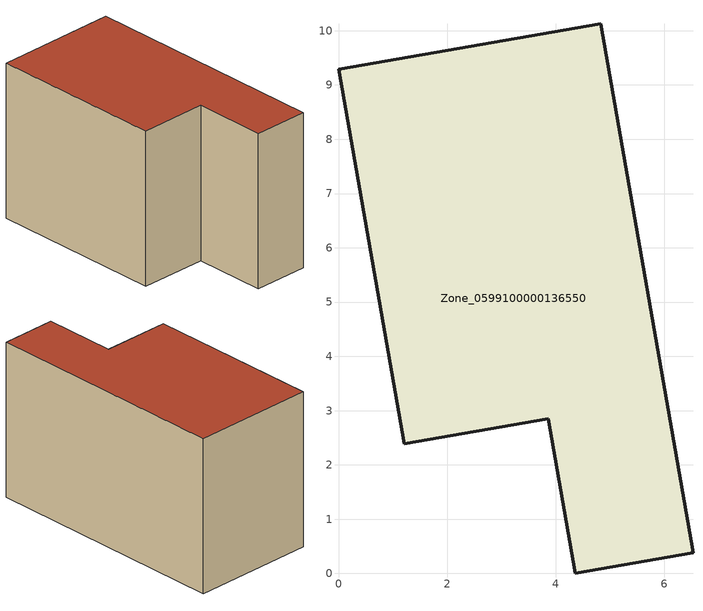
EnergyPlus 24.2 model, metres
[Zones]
Zone_0599100000136550
 floor ground (C_G): 3.86,2.85 1.21,2.39 0,9.29 4.83,10.13 6.53,0.38 4.36,0 z0
 wall outside (C_F): 4.83,10.13 0,9.29 1.21,2.39 3.86,2.85 4.36,0 6.53,0.38 4.83,10.13 z0:6.21
 roof outside (C_R): 4.36,0 6.53,0.38 4.83,10.13 0,9.29 1.21,2.39 3.86,2.85 z6.21
[BUILDING]
Pand.0599100000136550: North Axis=0; Terrain=City; Loads Convergence Tolerance Value=0.04; Temperature Convergence Tolerance Value=0.4; Solar Distribution=FullExterior; Maximum Number of Warmup Days=25; Minimum Number of Warmup Days=1
[Site:Location]
Rotterdam.The.Hague.AP_ZH_NLD Design_Conditions: Latitude=51.96; Longitude=4.45; Time Zone=1; Elevation=-4.5
[SITE:GROUNDTEMPERATURE:BUILDINGSURFACE]
18, 18, 18, 18, 18, 18, 18, 18, 18, 18, 18, 18
[MATERIAL] Thermal Absorptance=0.9; Solar Absorptance=0.7; Visible Absorptance=0.7
Name | Roughness | Thickness | Conductivity | Density | Specific Heat
G.TI.1946 | MediumSmooth | 0.15 | 1 | 540 | 1210
F.TI.1946 | Rough | 0.3 | 0.857143 | 1920 | 840
R.TI.1946 | MediumRough | 0.2 | 0.1 | 1500 | 1000
[CONSTRUCTION]
C_G: G.TI.1946
C_F: F.TI.1946
C_R: R.TI.1946
[ZONE]
Zone_0599100000136550: Type=1; Multiplier=1; Ceiling Height=Autocalculate; Volume=Autocalculate; Floor Area=autocalculate; Part of Total Floor Area=Yes
[ZONEINFILTRATION:DESIGNFLOWRATE]
Infil_Zone_0599100000136550: Zone or ZoneList or Space or SpaceList=Zone_0599100000136550; Schedule=AlwaysOn; Design Flow Rate Calculation Method=Flow/Area; Flow Rate per Floor Area=0.003; Constant Term Coefficient=1; Temperature Term Coefficient=0; Velocity Term Coefficient=0; Velocity Squared Term Coefficient=0
[HVACTEMPLATE:ZONE:IDEALLOADSAIRSYSTEM]
Zone_0599100000136550: Maximum Heating Supply Air Temperature=50; Minimum Cooling Supply Air Temperature=13; Maximum Heating Supply Air Humidity Ratio=0.0156; Minimum Cooling Supply Air Humidity Ratio=0.0077; Heating Limit=NoLimit; Cooling Limit=NoLimit; Dehumidification Control Type=ConstantSensibleHeatRatio; Cooling Sensible Heat Ratio=0.7; Dehumidification Setpoint=60; Humidification Control Type=None; Humidification Setpoint=30; Outdoor Air Method=None; Outdoor Air Flow Rate per Person=0.00944; Outdoor Air Flow Rate per Zone Floor Area=0; Outdoor Air Flow Rate per Zone=0; Demand Controlled Ventilation Type=None; Outdoor Air Economizer Type=NoEconomizer; Heat Recovery Type=None; Sensible Heat Recovery Effectiveness=0.7; Latent Heat Recovery Effectiveness=0.65
[ZONECONTROL:THERMOSTAT]
ThermostatControl_Zone_0599100000136550: Zone or ZoneList=Zone_0599100000136550; Control Type Schedule=DualSetpointControlType; Control 1=Thermostat_Zone_0599100000136550; Temperature Difference Between Cutout And Setpoint=0
[THERMOSTATSETPOINT:DUALSETPOINT]
Thermostat_Zone_0599100000136550: Heating Setpoint Temperature Schedule=HeatingSetpoint_Zone_0599100000136550; Cooling Setpoint Temperature Schedule=CoolingSetpoint_Zone_0599100000136550
[SCHEDULE:COMPACT]
HeatingSetpoint_Zone_0599100000136550: Through: 12/31, For: AllDays, Until: 24:00, 21
CoolingSetpoint_Zone_0599100000136550: Through: 12/31, For: AllDays, Until: 24:00, 24
DualSetpointControlType: Through: 12/31, For: AllDays, Until: 24:00, 4
AlwaysOn: Through: 12/31, For: AllDays, Until: 24:00, 1
